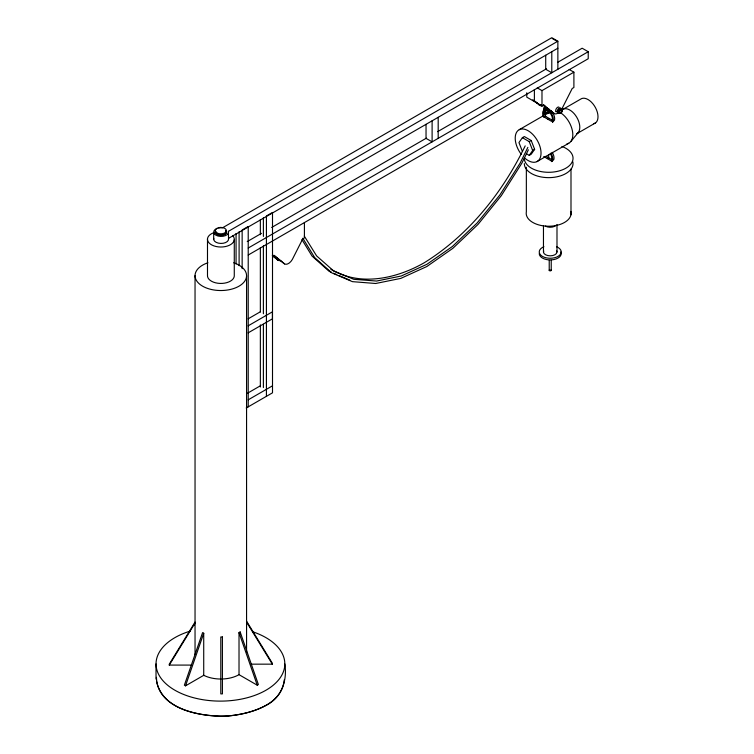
<?xml version="1.0" encoding="UTF-8"?>
<svg xmlns="http://www.w3.org/2000/svg" width="754" height="754" viewBox="0 0 754 754"><rect width="100%" height="100%" fill="white"/><g stroke="black" fill="none" stroke-linecap="round" stroke-linejoin="round"><path stroke-width="1.13" d="M156.512 681.248C162.949 711.22 202.157 716.752 227.84 716.055C249.329 713.784 281.845 705.782 284.258 679.882M284.823 663.935C287.481 680.4 281.591 697.714 265.964 705.414C251.968 712.907 236.19 715.951 220.422 716.3C196.285 715.537 157.19 707.535 156.436 677.318M185.512 685.848L203.721 633.266L202.59 632.606L184.372 685.188L185.512 685.848L203.721 675.33L203.721 633.266M528.375 149.82L521.825 163.222L501.259 195.72L477.998 224.428L452.881 248.311L426.839 266.52L400.789 278.396L375.68 283.495L352.42 281.647L331.845 272.91L314.701 257.604L302.797 238.226M525.189 145.871C502.541 192.675 468.696 235.191 424.182 262.797C396.161 278.763 360.11 286.746 330.855 269.282M527.838 147.407L520.166 163.053L499.921 194.909L477.065 223.043L452.409 246.473L426.839 264.334L401.26 276.002L376.604 281.044L353.749 279.3L333.513 270.818L316.614 255.908L304.286 236.087M561.824 109.038L572.22 88.472L573.898 87.502L573.898 72.186L569.147 69.443M193.806 625.462L194.984 623.426M195.041 622.088L169.282 664.161L169.282 665.085L191.525 665.085M169.282 665.085L195.041 623.021M526.301 153.665L529.242 155.362L531.202 154.231L534.633 149.349L531.202 140.508L524.341 136.549L522.39 137.68L518.959 142.563L522.39 151.403M529.242 155.362L532.673 150.48L534.633 149.349M593.643 123.731A14.043 8.105 60 0 0 595.49 107.681A14.043 8.105 60 0 0 580.561 99.189L562.352 109.698L562.305 111.498L560.967 113.166L558.657 112.497L558.657 110.706L560.005 109.028L562.305 109.698A14.043 8.105 60 0 1 576.735 117.219A14.043 8.105 60 0 1 576.669 133.816M559.619 113.053L559.619 111.253L560.967 109.584L562.305 109.698M570.891 141.46L578.318 132.45M213.768 238.387A7.455 4.307 0 0 0 220.818 243.429A7.455 4.307 0 0 0 228.547 238.745L228.396 231.337L557.866 41.206L557.866 69.245M228.471 238.387L557.866 48.218M247.237 241.582L261.487 233.354M271.666 227.472L426.396 138.142M437.593 131.677L546.518 68.784M557.715 62.318L582.154 48.218L588.224 51.724L588.224 58.737L248.217 255.031M248.217 248.028L588.224 51.724M537.234 87.869L541.985 90.612L573.898 72.186M272.505 256.332L274.173 255.37L284.569 263.928A7.776 4.486 -60 0 0 292.345 259.442L302.74 238.877L304.418 237.906L304.418 222.59M526.782 92.78L526.782 97.153L541.985 105.928L543.653 104.966L554.049 113.524A7.776 4.486 -60 0 0 557.941 113.138M519.261 129.669L543.106 115.909M545.085 114.759L549.063 112.469M544.397 117.209A6.249 3.61 60 0 1 545.076 110.857A6.249 3.61 60 0 1 550.948 114.25A6.249 3.61 60 0 1 551.626 121.385L544.397 117.209L545.717 116.446L552.051 120.093M548.007 119.292L549.336 118.529M522.39 137.68L529.242 141.639L531.202 140.508M248.132 318.838L260.281 311.826M577.375 133.373L595.585 122.864M248.132 325.851L272.42 311.826L272.42 318.838L248.132 332.863M536.971 161.601L568.761 143.251M547.347 158.613L548.676 157.85M543.728 156.53L550.967 160.706L552.286 159.942L545.962 156.285M247.199 393.399L260.356 385.812M248.217 399.827L272.505 385.812M246.19 408.008L272.505 392.815L272.505 212.449L266.426 215.955L266.426 396.321M239.018 674.67L239.018 632.606L240.158 631.946L258.368 684.528L257.237 685.188L239.018 674.67A25.759 14.873 0 0 1 221.921 679.015M251.242 664.161L272.326 664.161L272.326 663.228L246.567 621.164M331.355 272.298L329.187 271.374L312.043 256.077L301.93 239.602M333.522 273.221L336.765 274.597M338.932 275.512L349.762 280.111M557.866 41.206L551.787 37.7L222.402 227.868A7.455 4.307 0 0 0 218.556 228.076M552.239 38.482L556.546 40.97M560.005 109.028L560.967 109.584M561.353 110.942L562.305 111.498M558.657 110.706L559.619 111.253M560.005 112.619L560.967 113.166M532.786 99.754L540.166 105.513A7.776 4.486 -60 0 0 544.058 105.126M543.323 105.013L554.049 113.524M228.396 231.337L228.547 231.732A7.455 4.307 0 0 1 217.981 236.021A7.455 4.307 0 0 1 216.832 228.594M272.637 255.974L278.283 260.3A7.776 4.486 -60 0 0 280.752 260.516M284.569 263.928L273.693 255.295M535.048 101.29L540.166 105.513M272.307 255.37L278.283 260.3M246.567 622.088L272.326 664.161M529.242 141.639L532.673 150.48M239.018 632.606L257.237 685.188M543.559 117.162L542.823 114.881A7.568 4.373 60 0 1 543.266 110.772M570.995 169.075L570.995 214.777M561.353 109.151L561.353 110.046M556.989 224.504L556.989 251.93M551.787 51.724L551.787 72.752L545.717 69.245L545.717 55.23M551.231 260.187L551.231 270.215M549.223 260.309L549.223 270.337M548.676 154.579L548.676 158.104M543.464 225.644L543.464 251.93M541.985 90.612L541.985 105.928M534.388 89.509L534.388 101.545M526.349 167.265L526.349 211.799A22.413 12.941 0 0 0 549.025 226.228A22.413 12.941 0 0 0 570.853 211.403M438.187 117.313L438.187 138.35M432.108 120.819L432.108 141.856L426.038 138.35L426.038 124.325M263.391 217.718L263.391 236.454M263.391 245.823L263.391 313.758M263.391 324.295L263.391 387.547M260.356 219.48L260.356 234.701M260.356 247.585L260.356 312.005M260.356 324.889L260.356 386.962M248.217 406.84L248.217 226.473L242.147 229.979L242.147 268.631M246.567 275.653L246.567 652.38M240.158 631.946L240.158 634.284M239.103 231.742L239.103 265.7M236.068 233.495L236.068 263.947M234.277 239.734L234.277 276.171A13.421 7.747 0 0 1 220.074 283.429A13.421 7.747 0 0 1 207.491 275.238L207.491 238.801M213.693 232.505L213.693 239.508M195.041 275.653L195.041 654.566M156.021 663.935L156.021 679.118M220.799 679.034A25.759 14.873 0 0 1 203.561 675.207M252.628 631.739A64.401 37.182 0 0 1 269.244 688.185A64.401 37.182 0 0 1 170.084 687.12A64.401 37.182 0 0 1 190.319 631.07M233.683 262.778A25.759 14.873 0 0 1 240.535 285.219A25.759 14.873 0 0 1 201.073 285.219A25.759 14.873 0 0 1 207.925 262.778M541.315 104.966A7.776 4.486 -60 0 1 538.856 104.749M550.863 269.828A1.008 0.584 0 0 1 551.061 270.601A1.008 0.584 0 0 1 549.732 270.79A1.008 0.584 0 0 1 549.308 270.036M560.967 108.689A2.705 1.565 -60 0 0 559.572 107.982L559.072 108.218A2.705 1.565 -60 0 0 557.234 111.262A2.705 1.565 -60 0 0 558.695 112.789M553.879 113.119A7.776 4.486 -60 0 1 552.739 112.77M550.91 153.128A7.568 4.373 60 0 1 552.541 160.197L551.805 161.629L553.86 159.433A7.568 4.373 60 0 0 552.23 152.365M550.288 153.571A6.249 3.61 60 0 1 550.967 160.706M572.814 161.752A24.345 14.053 0 0 1 550.269 177.614A24.345 14.053 0 0 1 524.322 163.59M561.928 146.446A24.345 14.053 0 0 1 560.297 170.593A24.345 14.053 0 0 1 524.322 158.236M560.835 251.94A10.99 6.343 0 0 1 551.664 259.876A10.99 6.343 0 0 1 539.242 253.589M556.527 246.728A10.99 6.343 0 0 1 558.431 256.143A10.99 6.343 0 0 1 542.022 256.143A10.99 6.343 0 0 1 543.926 246.728M556.754 250.922A6.758 3.902 0 0 1 550.222 255.832A6.758 3.902 0 0 1 543.7 250.922M556.084 225.314A6.758 3.902 0 0 1 545.444 226.115M561.918 109.716A2.705 1.565 -60 0 0 560.448 108.491L559.949 108.717A2.705 1.565 -60 0 0 558.101 111.771A2.705 1.565 -60 0 0 559.572 113.298L560.062 113.062A2.705 1.565 -60 0 0 561.014 112.186M561.692 110.961A2.705 1.565 -60 0 1 561.4 111.601M556.311 111.875A2.705 1.565 -60 0 1 555.99 111.611M555.783 111.206A2.705 1.565 -60 0 1 557.555 107.341L558.054 107.106A2.705 1.565 -60 0 1 558.931 107.143M548.771 112.469A6.173 3.563 -60 0 1 545.104 107.784M549.308 111.422A6.173 3.563 -60 0 1 544.624 111.234M550.005 112.393A7.022 4.053 -60 0 1 544.982 112.666A7.022 4.053 -60 0 1 545.161 106.201M548.111 112.846A7.022 4.053 -60 0 1 546.848 113.232M545.707 113.185A7.022 4.053 -60 0 1 544.558 105.852M560.288 112.6A18.256 10.547 60 0 1 572.324 130.404A18.256 10.547 60 0 1 566.989 143.844M521.334 154.4A18.256 10.547 60 0 1 521.033 129.085A18.256 10.547 60 0 1 540.901 150.857A18.256 10.547 60 0 1 524.407 157.775M544.454 109.698A7.568 4.373 60 0 1 550.788 112.685A7.568 4.373 60 0 1 553.2 120.876L552.465 122.308L554.52 120.112A7.568 4.373 60 0 0 551.24 110.923M545.773 108.934A7.568 4.373 60 0 1 549.336 109.424M545.717 116.446A6.249 3.61 60 0 1 545.415 110.989M225.738 230.535A5.363 3.101 0 0 1 224.438 234.551A5.363 3.101 0 0 1 217.369 234.334M215.955 232.958A5.363 3.101 0 0 1 215.917 231.346M225.842 230.62A5.598 3.233 0 0 1 221.139 235.267A5.598 3.233 0 0 1 215.512 230.978M232.882 235.804A13.421 7.747 0 0 1 227.227 246.096A13.421 7.747 0 0 1 209.244 243.127A13.421 7.747 0 0 1 213.863 232.666M279.432 259.762A7.776 4.486 -60 0 1 276.972 259.546M222.411 636.96L220.799 636.96L220.799 693.897L222.411 693.897L222.411 636.96M217.661 233.306A5.598 3.233 0 0 0 226.388 230.856A5.598 3.233 0 0 0 218.358 227.717A5.598 3.233 0 0 0 217.661 233.306"/></g></svg>
